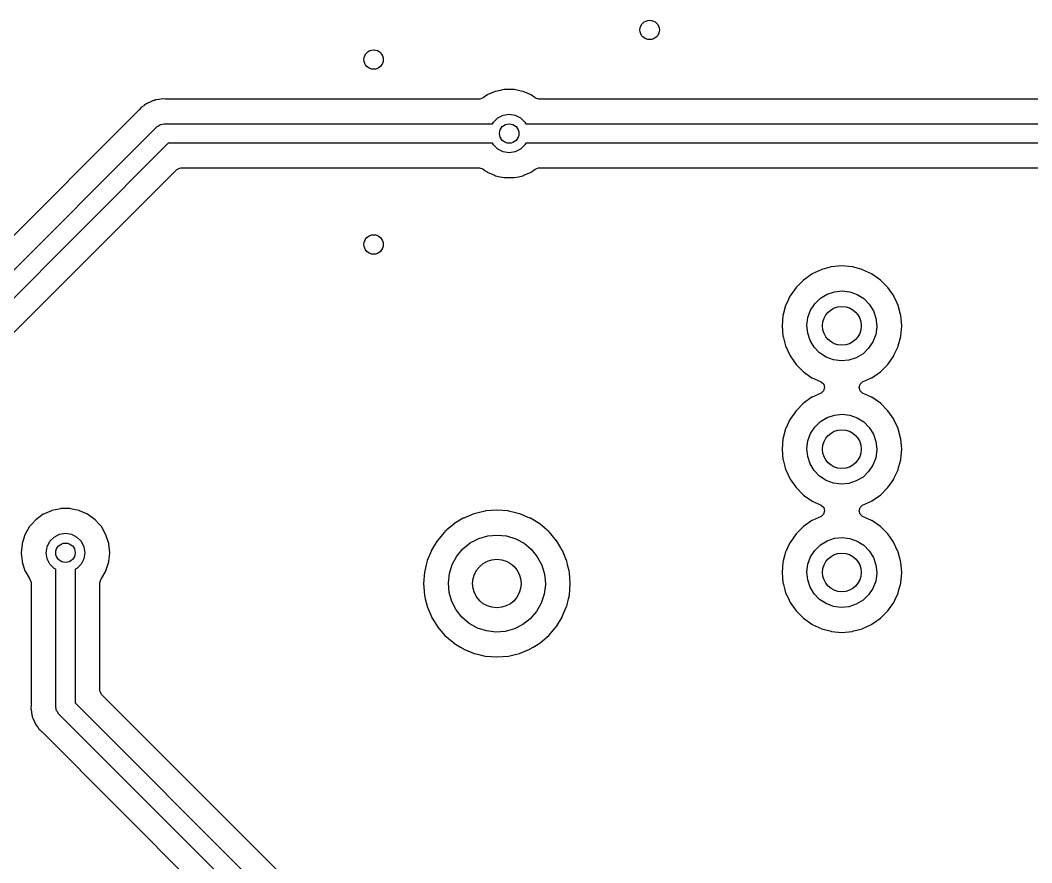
# Model space of a CAD drawing. Extents: x 61 to 228, y -146 to -45.
# Drawn here: x 75.27 to 96.11, y -125.77 to -108.41 of the extents above; entities that cross this region are included whole.
import ezdxf

# ---------------------------------------------------------------- set-up
doc = ezdxf.new("R2010")
doc.units = 0
doc.layers.add('BLACK', color=7, linetype='CONTINUOUS')

msp = doc.modelspace()

# ---------------------------------------------------------------- linework, layer by layer
at = {"layer": 'BLACK', "linetype": 'CONTINUOUS'}
for p, q in [((85.1576, -109.855), (85.0617, -109.875)), ((85.2421, -109.837), (85.1576, -109.855)), ((85.2485, -109.835), (85.2421, -109.837)), ((85.2421, -109.837), (85.2421, -109.837)), ((85.4395, -109.835), (85.2485, -109.835)), ((85.4459, -109.837), (85.4395, -109.835)), ((85.5304, -109.855), (85.4459, -109.837)), ((85.4459, -109.837), (85.4459, -109.837)), ((85.6263, -109.875), (85.5304, -109.855)), ((78.0188, -110.064), (77.9672, -110.086)), ((78.0257, -110.061), (78.0188, -110.064)), ((78.0188, -110.064), (78.0188, -110.064)), ((78.0332, -110.059), (78.0257, -110.061)), ((78.0357, -110.059), (78.0332, -110.059)), ((78.052, -110.054), (78.0357, -110.059)), ((78.0547, -110.054), (78.052, -110.054)), ((78.0618, -110.051), (78.0547, -110.054)), ((78.1252, -110.043), (78.0618, -110.051)), ((78.1317, -110.042), (78.1252, -110.043)), ((78.1946, -110.031), (78.1317, -110.042)), ((78.2022, -110.032), (78.1946, -110.031)), ((78.2524, -110.035), (78.2022, -110.032)), ((78.2022, -110.032), (78.2022, -110.032)), ((78.2609, -110.035), (78.2524, -110.035)), ((84.7326, -110.035), (78.2609, -110.035)), ((84.7398, -110.035), (84.7326, -110.035)), ((84.8067, -110.011), (84.7398, -110.035)), ((84.8819, -109.957), (84.8067, -110.011)), ((84.8872, -109.953), (84.8819, -109.957)), ((84.8819, -109.957), (84.8819, -109.957)), ((84.8933, -109.95), (84.8872, -109.953)), ((85.0557, -109.878), (84.8933, -109.95)), ((84.8933, -109.95), (84.8933, -109.95)), ((85.0617, -109.875), (85.0557, -109.878)), ((85.0557, -109.878), (85.0557, -109.878)), ((85.6323, -109.878), (85.6263, -109.875)), ((85.7947, -109.95), (85.6323, -109.878)), ((85.6323, -109.878), (85.6323, -109.878)), ((85.8008, -109.953), (85.7947, -109.95)), ((85.7947, -109.95), (85.7947, -109.95)), ((85.8061, -109.957), (85.8008, -109.953)), ((85.8813, -110.011), (85.8061, -109.957)), ((85.8061, -109.957), (85.8061, -109.957)), ((85.8873, -110.015), (85.8813, -110.011)), ((85.9554, -110.035), (85.8873, -110.015)), ((119.288, -110.035), (85.9554, -110.035)), ((77.7136, -110.26), (72.6637, -115.31)), ((77.7186, -110.255), (77.7136, -110.26)), ((77.755, -110.214), (77.7186, -110.255)), ((77.76, -110.209), (77.755, -110.214)), ((77.755, -110.214), (77.755, -110.214)), ((77.7663, -110.204), (77.76, -110.209)), ((77.8127, -110.172), (77.7663, -110.204)), ((77.7663, -110.204), (77.7663, -110.204)), ((77.818, -110.169), (77.8127, -110.172)), ((77.8315, -110.158), (77.818, -110.169)), ((77.8627, -110.134), (77.8315, -110.158)), ((77.8687, -110.13), (77.8627, -110.134)), ((77.8627, -110.134), (77.8627, -110.134)), ((77.8757, -110.127), (77.8687, -110.13)), ((77.8779, -110.125), (77.8757, -110.127)), ((77.8927, -110.117), (77.8779, -110.125)), ((77.8951, -110.116), (77.8927, -110.117)), ((77.9013, -110.112), (77.8951, -110.116)), ((77.9085, -110.109), (77.9013, -110.112)), ((77.9611, -110.089), (77.9085, -110.109)), ((77.9085, -110.109), (77.9085, -110.109)), ((77.9672, -110.086), (77.9611, -110.089)), ((85.0204, -110.509), (85.1089, -110.42)), ((85.1089, -110.42), (85.2204, -110.364)), ((85.2204, -110.364), (85.344, -110.344)), ((85.344, -110.344), (85.4676, -110.364)), ((85.4676, -110.364), (85.5791, -110.42)), ((85.5791, -110.42), (85.6676, -110.509)), ((71.0372, -117.656), (78.0908, -110.602)), ((78.0908, -110.602), (78.1191, -110.585)), ((78.1191, -110.585), (78.1453, -110.564)), ((78.1453, -110.564), (78.1565, -110.561)), ((78.1565, -110.561), (78.1662, -110.555)), ((78.1662, -110.555), (78.1994, -110.551)), ((78.1994, -110.551), (78.232, -110.544)), ((78.232, -110.544), (85.0025, -110.544)), ((85.0025, -110.544), (85.0204, -110.509)), ((85.6676, -110.509), (85.6855, -110.544)), ((85.6855, -110.544), (119.551, -110.544)), ((78.3148, -110.944), (71.2612, -117.998)), ((85.0025, -110.944), (78.3148, -110.944)), ((85.0204, -110.979), (85.0025, -110.944)), ((85.1089, -111.068), (85.0204, -110.979)), ((85.2204, -111.124), (85.1089, -111.068)), ((85.5791, -111.068), (85.4676, -111.124)), ((85.6676, -110.979), (85.5791, -111.068)), ((85.6855, -110.944), (85.6676, -110.979)), ((119.634, -110.944), (85.6855, -110.944)), ((85.344, -111.144), (85.2204, -111.124)), ((85.4676, -111.124), (85.344, -111.144)), ((71.6384, -118.34), (78.4886, -111.489)), ((78.4886, -111.489), (78.5509, -111.455)), ((78.5509, -111.455), (78.5777, -111.453)), ((78.5777, -111.453), (84.7326, -111.453)), ((84.7326, -111.453), (84.8007, -111.473)), ((84.8007, -111.473), (84.8067, -111.477)), ((84.8067, -111.477), (84.8426, -111.503)), ((84.8426, -111.503), (84.8872, -111.535)), ((85.8008, -111.535), (85.8454, -111.503)), ((85.8454, -111.503), (85.8813, -111.477)), ((85.8813, -111.477), (85.9482, -111.453)), ((85.9482, -111.453), (85.9554, -111.453)), ((85.9554, -111.453), (119.605, -111.453)), ((84.8872, -111.535), (84.8933, -111.538)), ((84.8933, -111.538), (84.8933, -111.538)), ((84.8933, -111.538), (85.0409, -111.604)), ((85.0409, -111.604), (85.0617, -111.613)), ((85.0617, -111.613), (85.1551, -111.633)), ((85.1551, -111.633), (85.2421, -111.651)), ((85.2421, -111.651), (85.2421, -111.651)), ((85.2421, -111.651), (85.2485, -111.652)), ((85.2485, -111.652), (85.4395, -111.652)), ((85.4395, -111.652), (85.4459, -111.651)), ((85.4459, -111.651), (85.5329, -111.633)), ((85.4459, -111.651), (85.4459, -111.651)), ((85.5329, -111.633), (85.6263, -111.613)), ((85.6263, -111.613), (85.6471, -111.604)), ((85.6471, -111.604), (85.7947, -111.538)), ((85.7947, -111.538), (85.8008, -111.535)), ((85.7947, -111.538), (85.7947, -111.538)), ((91.7733, -113.55), (91.5885, -113.636)), ((91.7783, -113.548), (91.7733, -113.55)), ((91.7733, -113.55), (91.7733, -113.55)), ((91.7836, -113.546), (91.7783, -113.548)), ((91.9806, -113.493), (91.7836, -113.546)), ((91.7836, -113.546), (91.7836, -113.546)), ((91.986, -113.492), (91.9806, -113.493)), ((91.9806, -113.493), (91.9806, -113.493)), ((92.2001, -113.473), (91.986, -113.492)), ((92.4142, -113.492), (92.2001, -113.473)), ((92.4196, -113.493), (92.4142, -113.492)), ((92.6166, -113.546), (92.4196, -113.493)), ((92.4196, -113.493), (92.4196, -113.493)), ((92.6219, -113.548), (92.6166, -113.546)), ((92.6166, -113.546), (92.6166, -113.546)), ((92.6269, -113.55), (92.6219, -113.548)), ((92.8117, -113.636), (92.6269, -113.55)), ((92.6269, -113.55), (92.6269, -113.55)), ((91.4074, -113.762), (91.2554, -113.914)), ((91.5835, -113.638), (91.4074, -113.762)), ((91.5885, -113.636), (91.5835, -113.638)), ((91.5885, -113.636), (91.5885, -113.636)), ((92.8167, -113.638), (92.8117, -113.636)), ((92.8117, -113.636), (92.8117, -113.636)), ((92.8715, -113.677), (92.8167, -113.638)), ((92.9928, -113.762), (92.8715, -113.677)), ((93.1448, -113.914), (92.9928, -113.762)), ((91.2554, -113.914), (91.1321, -114.09)), ((91.8935, -114.055), (92.0455, -114.003)), ((92.0455, -114.003), (92.2051, -113.986)), ((92.2051, -113.986), (92.3645, -114.005)), ((92.3645, -114.005), (92.5157, -114.059)), ((93.2681, -114.09), (93.1448, -113.914)), ((91.1298, -114.095), (91.0638, -114.236)), ((91.1321, -114.09), (91.1298, -114.095)), ((91.1298, -114.095), (91.1298, -114.095)), ((91.6421, -114.251), (91.7568, -114.139)), ((91.7568, -114.139), (91.8935, -114.055)), ((92.5157, -114.059), (92.6513, -114.145)), ((92.6513, -114.145), (92.7644, -114.259)), ((93.2704, -114.095), (93.2681, -114.09)), ((93.3364, -114.236), (93.2704, -114.095)), ((93.2704, -114.095), (93.2704, -114.095)), ((91.0399, -114.29), (90.9907, -114.473)), ((91.0413, -114.285), (91.0399, -114.29)), ((91.0399, -114.29), (91.0399, -114.29)), ((91.0638, -114.236), (91.0413, -114.285)), ((91.5003, -114.537), (91.5552, -114.386)), ((91.5552, -114.386), (91.6421, -114.251)), ((92.7644, -114.259), (92.8494, -114.395)), ((92.8494, -114.395), (92.9022, -114.547)), ((93.3589, -114.285), (93.3364, -114.236)), ((93.3603, -114.29), (93.3589, -114.285)), ((93.4095, -114.473), (93.3603, -114.29)), ((93.3603, -114.29), (93.3603, -114.29)), ((90.9856, -114.492), (90.9669, -114.706)), ((90.9907, -114.473), (90.9856, -114.492)), ((91.4802, -114.696), (91.5003, -114.537)), ((92.9022, -114.547), (92.9201, -114.706)), ((93.4146, -114.492), (93.4095, -114.473)), ((93.4333, -114.706), (93.4146, -114.492)), ((90.9669, -114.706), (90.9856, -114.921)), ((91.4958, -114.856), (91.4802, -114.696)), ((91.5465, -115.008), (91.4958, -114.856)), ((92.9198, -114.727), (92.8975, -114.885)), ((92.9201, -114.706), (92.9198, -114.727)), ((93.4146, -114.921), (93.4328, -114.712)), ((93.4328, -114.712), (93.4333, -114.706)), ((90.9856, -114.921), (90.9871, -114.926)), ((90.9871, -114.926), (90.9871, -114.926)), ((90.9871, -114.926), (91.0386, -115.118)), ((91.6297, -115.146), (91.5465, -115.008)), ((92.8405, -115.036), (92.7517, -115.169)), ((92.8975, -114.885), (92.8405, -115.036)), ((93.3616, -115.118), (93.4131, -114.926)), ((93.4131, -114.926), (93.4146, -114.921)), ((93.4131, -114.926), (93.4131, -114.926)), ((91.0386, -115.118), (91.0413, -115.128)), ((91.0413, -115.128), (91.0436, -115.133)), ((91.0436, -115.133), (91.0436, -115.133)), ((91.0436, -115.133), (91.1262, -115.31)), ((91.7412, -115.261), (91.6297, -115.146)), ((91.8755, -115.349), (91.7412, -115.261)), ((92.7517, -115.169), (92.6354, -115.28)), ((93.274, -115.31), (93.3566, -115.133)), ((93.3566, -115.133), (93.3589, -115.128)), ((93.3566, -115.133), (93.3566, -115.133)), ((93.3589, -115.128), (93.3616, -115.118)), ((91.1262, -115.31), (91.1321, -115.323)), ((91.1321, -115.323), (91.2554, -115.499)), ((92.0259, -115.405), (91.8755, -115.349)), ((92.185, -115.426), (92.0259, -115.405)), ((92.3449, -115.412), (92.185, -115.426)), ((92.4975, -115.362), (92.3449, -115.412)), ((92.6354, -115.28), (92.4975, -115.362)), ((93.1448, -115.499), (93.2681, -115.323)), ((93.2681, -115.323), (93.274, -115.31)), ((91.2554, -115.499), (91.4074, -115.651)), ((91.4074, -115.651), (91.5835, -115.774)), ((92.8167, -115.774), (92.9928, -115.651)), ((92.9928, -115.651), (93.1448, -115.499)), ((91.5835, -115.774), (91.5885, -115.777)), ((91.5885, -115.777), (91.5885, -115.777)), ((91.5885, -115.777), (91.7719, -115.862)), ((91.7719, -115.862), (91.8251, -115.909)), ((92.5761, -115.907), (92.6283, -115.862)), ((92.6283, -115.862), (92.8117, -115.777)), ((92.8117, -115.777), (92.8167, -115.774)), ((92.8117, -115.777), (92.8117, -115.777)), ((91.7719, -116.091), (91.5885, -116.176)), ((91.8241, -116.045), (91.7719, -116.091)), ((91.8446, -115.977), (91.8241, -116.045)), ((91.8251, -115.909), (91.8446, -115.977)), ((92.5556, -115.975), (92.5761, -115.907)), ((92.5751, -116.044), (92.5556, -115.975)), ((92.6283, -116.091), (92.5751, -116.044)), ((92.8117, -116.176), (92.6283, -116.091)), ((91.4074, -116.302), (91.2554, -116.454)), ((91.5835, -116.178), (91.4074, -116.302)), ((91.5885, -116.176), (91.5835, -116.178)), ((91.5885, -116.176), (91.5885, -116.176)), ((92.8167, -116.178), (92.8117, -116.176)), ((92.8117, -116.176), (92.8117, -116.176)), ((92.9928, -116.302), (92.8167, -116.178)), ((93.1448, -116.454), (92.9928, -116.302)), ((91.2554, -116.454), (91.1321, -116.63)), ((92.0455, -116.543), (92.2051, -116.526)), ((92.2051, -116.526), (92.3645, -116.545)), ((93.2681, -116.63), (93.1448, -116.454)), ((91.1298, -116.635), (91.0436, -116.82)), ((91.1321, -116.63), (91.1298, -116.635)), ((91.1298, -116.635), (91.1298, -116.635)), ((91.6421, -116.791), (91.7568, -116.679)), ((91.7568, -116.679), (91.8935, -116.595)), ((91.8935, -116.595), (92.0455, -116.543)), ((92.3645, -116.545), (92.5157, -116.599)), ((92.5157, -116.599), (92.6513, -116.685)), ((92.6513, -116.685), (92.7644, -116.799)), ((93.2704, -116.635), (93.2681, -116.63)), ((93.3566, -116.82), (93.2704, -116.635)), ((93.2704, -116.635), (93.2704, -116.635)), ((91.0399, -116.83), (90.9907, -117.013)), ((91.0413, -116.825), (91.0399, -116.83)), ((91.0399, -116.83), (91.0399, -116.83)), ((91.0436, -116.82), (91.0413, -116.825)), ((91.5003, -117.077), (91.5552, -116.926)), ((91.5552, -116.926), (91.6421, -116.791)), ((92.7644, -116.799), (92.8494, -116.935)), ((92.8494, -116.935), (92.9022, -117.087)), ((93.3589, -116.825), (93.3566, -116.82)), ((93.3603, -116.83), (93.3589, -116.825)), ((93.4095, -117.013), (93.3603, -116.83)), ((93.3603, -116.83), (93.3603, -116.83)), ((90.9856, -117.032), (90.9669, -117.246)), ((90.9907, -117.013), (90.9856, -117.032)), ((91.4802, -117.236), (91.5003, -117.077)), ((92.9022, -117.087), (92.9201, -117.246)), ((93.4146, -117.032), (93.4095, -117.013)), ((93.4333, -117.246), (93.4146, -117.032)), ((90.9669, -117.246), (90.9856, -117.461)), ((91.4958, -117.396), (91.4802, -117.236)), ((92.9198, -117.267), (92.8975, -117.425)), ((92.9201, -117.246), (92.9198, -117.267)), ((93.4146, -117.461), (93.4333, -117.246)), ((90.9856, -117.461), (90.9871, -117.466)), ((90.9871, -117.466), (90.9871, -117.466)), ((90.9871, -117.466), (91.0236, -117.602)), ((91.5465, -117.548), (91.4958, -117.396)), ((91.6297, -117.686), (91.5465, -117.548)), ((92.8975, -117.425), (92.8405, -117.576)), ((93.3766, -117.602), (93.4131, -117.466)), ((93.4131, -117.466), (93.4146, -117.461)), ((93.4131, -117.466), (93.4131, -117.466)), ((91.0236, -117.602), (91.0413, -117.668)), ((91.0413, -117.668), (91.0436, -117.673)), ((91.0436, -117.673), (91.0436, -117.673)), ((91.0436, -117.673), (91.1271, -117.852)), ((91.7412, -117.801), (91.6297, -117.686)), ((92.7517, -117.709), (92.6354, -117.82)), ((92.8405, -117.576), (92.7517, -117.709)), ((93.2731, -117.852), (93.3566, -117.673)), ((93.3566, -117.673), (93.3589, -117.668)), ((93.3566, -117.673), (93.3566, -117.673)), ((93.3589, -117.668), (93.3766, -117.602)), ((91.1271, -117.852), (91.1321, -117.863)), ((91.1321, -117.863), (91.2554, -118.039)), ((91.8755, -117.889), (91.7412, -117.801)), ((92.0259, -117.945), (91.8755, -117.889)), ((92.185, -117.966), (92.0259, -117.945)), ((92.3449, -117.952), (92.185, -117.966)), ((92.4975, -117.902), (92.3449, -117.952)), ((92.6354, -117.82), (92.4975, -117.902)), ((93.1448, -118.039), (93.2681, -117.863)), ((93.2681, -117.863), (93.2731, -117.852)), ((91.2554, -118.039), (91.4074, -118.191)), ((91.4074, -118.191), (91.5835, -118.314)), ((92.8167, -118.314), (92.9928, -118.191)), ((92.9928, -118.191), (93.1448, -118.039)), ((91.5835, -118.314), (91.5885, -118.317)), ((91.5885, -118.317), (91.5885, -118.317)), ((91.5885, -118.317), (91.7719, -118.402)), ((91.7719, -118.402), (91.8251, -118.449)), ((92.5761, -118.447), (92.6283, -118.402)), ((92.6283, -118.402), (92.8117, -118.317)), ((92.8117, -118.317), (92.8167, -118.314)), ((92.8117, -118.317), (92.8117, -118.317)), ((75.7432, -118.589), (75.5887, -118.701)), ((75.7493, -118.586), (75.7432, -118.589)), ((75.9117, -118.514), (75.7493, -118.586)), ((75.7493, -118.586), (75.7493, -118.586)), ((75.9177, -118.511), (75.9117, -118.514)), ((75.9117, -118.514), (75.9117, -118.514)), ((76.0281, -118.488), (75.9177, -118.511)), ((76.0981, -118.473), (76.0281, -118.488)), ((76.1045, -118.471), (76.0981, -118.473)), ((76.0981, -118.473), (76.0981, -118.473)), ((76.2955, -118.471), (76.1045, -118.471)), ((76.3019, -118.473), (76.2955, -118.471)), ((76.3719, -118.488), (76.3019, -118.473)), ((76.3019, -118.473), (76.3019, -118.473)), ((76.4823, -118.511), (76.3719, -118.488)), ((76.4883, -118.514), (76.4823, -118.511)), ((76.6507, -118.586), (76.4883, -118.514)), ((76.4883, -118.514), (76.4883, -118.514)), ((76.6568, -118.589), (76.6507, -118.586)), ((76.6507, -118.586), (76.6507, -118.586)), ((76.8113, -118.701), (76.6568, -118.589)), ((84.6178, -118.578), (84.4076, -118.665)), ((84.6224, -118.576), (84.6178, -118.578)), ((84.6178, -118.578), (84.6178, -118.578)), ((84.734, -118.549), (84.6224, -118.576)), ((84.8485, -118.522), (84.734, -118.549)), ((84.8533, -118.52), (84.8485, -118.522)), ((84.8485, -118.522), (84.8485, -118.522)), ((85.09, -118.502), (84.8533, -118.52)), ((85.3267, -118.52), (85.09, -118.502)), ((85.3315, -118.522), (85.3267, -118.52)), ((85.446, -118.549), (85.3315, -118.522)), ((85.3315, -118.522), (85.3315, -118.522)), ((85.5576, -118.576), (85.446, -118.549)), ((85.5622, -118.578), (85.5576, -118.576)), ((85.7724, -118.665), (85.5622, -118.578)), ((85.5622, -118.578), (85.5622, -118.578)), ((91.8241, -118.585), (91.7719, -118.631)), ((91.8446, -118.517), (91.8241, -118.585)), ((91.8251, -118.449), (91.8446, -118.517)), ((92.5556, -118.515), (92.5761, -118.447)), ((92.5751, -118.584), (92.5556, -118.515)), ((92.6283, -118.631), (92.5751, -118.584)), ((75.5051, -118.794), (75.461, -118.843)), ((75.5843, -118.706), (75.5051, -118.794)), ((75.5887, -118.701), (75.5843, -118.706)), ((75.5843, -118.706), (75.5843, -118.706)), ((76.8157, -118.706), (76.8113, -118.701)), ((76.8949, -118.794), (76.8157, -118.706)), ((76.8157, -118.706), (76.8157, -118.706)), ((76.939, -118.843), (76.8949, -118.794)), ((84.2006, -118.791), (84.0618, -118.909)), ((84.2048, -118.788), (84.2006, -118.791)), ((84.3988, -118.669), (84.2048, -118.788)), ((84.2048, -118.788), (84.2048, -118.788)), ((84.403, -118.667), (84.3988, -118.669)), ((84.4076, -118.665), (84.403, -118.667)), ((84.4076, -118.665), (84.4076, -118.665)), ((85.777, -118.667), (85.7724, -118.665)), ((85.7724, -118.665), (85.7724, -118.665)), ((85.7812, -118.669), (85.777, -118.667)), ((85.9752, -118.788), (85.7812, -118.669)), ((85.9794, -118.791), (85.9752, -118.788)), ((85.9752, -118.788), (85.9752, -118.788)), ((86.1182, -118.909), (85.9794, -118.791)), ((91.5835, -118.718), (91.4074, -118.842)), ((91.5885, -118.716), (91.5835, -118.718)), ((91.7719, -118.631), (91.5885, -118.716)), ((91.5885, -118.716), (91.5885, -118.716)), ((92.8117, -118.716), (92.6283, -118.631)), ((92.8167, -118.718), (92.8117, -118.716)), ((92.8117, -118.716), (92.8117, -118.716)), ((92.9928, -118.842), (92.8167, -118.718)), ((75.3655, -119.008), (75.3065, -119.19)), ((75.461, -118.843), (75.3655, -119.008)), ((75.9649, -119.056), (76.0764, -119)), ((76.0764, -119), (76.2, -118.98)), ((76.2, -118.98), (76.3236, -119)), ((76.3236, -119), (76.4351, -119.056)), ((77.0345, -119.008), (76.939, -118.843)), ((77.0935, -119.19), (77.0345, -119.008)), ((84.0079, -118.959), (83.8658, -119.126)), ((84.0168, -118.949), (84.0079, -118.959)), ((84.02, -118.945), (84.0168, -118.949)), ((84.0389, -118.929), (84.02, -118.945)), ((84.0618, -118.909), (84.0389, -118.929)), ((84.9026, -119.033), (85.097, -119.015)), ((85.097, -119.015), (85.2911, -119.035)), ((86.1411, -118.929), (86.1182, -118.909)), ((86.16, -118.945), (86.1411, -118.929)), ((86.1632, -118.949), (86.16, -118.945)), ((86.1721, -118.959), (86.1632, -118.949)), ((86.3142, -119.126), (86.1721, -118.959)), ((91.2554, -118.994), (91.1321, -119.17)), ((91.4074, -118.842), (91.2554, -118.994)), ((93.1448, -118.994), (92.9928, -118.842)), ((93.2681, -119.17), (93.1448, -118.994)), ((75.3058, -119.197), (75.2926, -119.322)), ((75.3065, -119.19), (75.3058, -119.197)), ((75.3058, -119.197), (75.3058, -119.197)), ((75.8196, -119.256), (75.8764, -119.145)), ((75.8764, -119.145), (75.9649, -119.056)), ((76.4351, -119.056), (76.5236, -119.145)), ((76.5236, -119.145), (76.5804, -119.256)), ((77.0942, -119.197), (77.0935, -119.19)), ((77.1074, -119.322), (77.0942, -119.197)), ((77.0942, -119.197), (77.0942, -119.197)), ((83.8632, -119.13), (83.7912, -119.247)), ((83.8658, -119.126), (83.8632, -119.13)), ((83.8632, -119.13), (83.8632, -119.13)), ((84.3903, -119.301), (84.5424, -119.178)), ((84.5424, -119.178), (84.7154, -119.088)), ((84.7154, -119.088), (84.9026, -119.033)), ((85.2911, -119.035), (85.4775, -119.093)), ((85.4775, -119.093), (85.6492, -119.186)), ((85.6492, -119.186), (85.7996, -119.31)), ((86.3168, -119.13), (86.3142, -119.126)), ((86.3888, -119.247), (86.3168, -119.13)), ((86.3168, -119.13), (86.3168, -119.13)), ((91.1298, -119.175), (91.0446, -119.357)), ((91.1321, -119.17), (91.1298, -119.175)), ((91.1298, -119.175), (91.1298, -119.175)), ((91.6421, -119.331), (91.7568, -119.219)), ((91.7568, -119.219), (91.8935, -119.135)), ((91.8935, -119.135), (92.0455, -119.083)), ((92.0455, -119.083), (92.2051, -119.066)), ((92.2051, -119.066), (92.3645, -119.085)), ((92.3645, -119.085), (92.5157, -119.139)), ((92.5157, -119.139), (92.6513, -119.225)), ((92.6513, -119.225), (92.7644, -119.339)), ((93.2704, -119.175), (93.2681, -119.17)), ((93.3556, -119.357), (93.2704, -119.175)), ((93.2704, -119.175), (93.2704, -119.175)), ((75.2926, -119.322), (75.2865, -119.38)), ((75.2865, -119.38), (75.2872, -119.387)), ((75.2872, -119.387), (75.3046, -119.552)), ((75.8, -119.38), (75.8196, -119.256)), ((75.8196, -119.504), (75.8, -119.38)), ((76.5804, -119.256), (76.6, -119.38)), ((76.6, -119.38), (76.5804, -119.504)), ((77.0954, -119.552), (77.1128, -119.387)), ((77.1135, -119.38), (77.1074, -119.322)), ((77.1128, -119.387), (77.1135, -119.38)), ((83.7399, -119.333), (83.6528, -119.543)), ((83.7418, -119.328), (83.7399, -119.333)), ((83.7399, -119.333), (83.7399, -119.333)), ((83.7912, -119.247), (83.7418, -119.328)), ((84.2649, -119.45), (84.3903, -119.301)), ((85.7996, -119.31), (85.9229, -119.462)), ((86.4382, -119.328), (86.3888, -119.247)), ((86.4401, -119.333), (86.4382, -119.328)), ((86.5272, -119.543), (86.4401, -119.333)), ((86.4401, -119.333), (86.4401, -119.333)), ((91.0399, -119.37), (90.9927, -119.546)), ((91.0413, -119.365), (91.0399, -119.37)), ((91.0399, -119.37), (91.0399, -119.37)), ((91.0446, -119.357), (91.0413, -119.365)), ((91.5552, -119.466), (91.6421, -119.331)), ((92.7644, -119.339), (92.8494, -119.475)), ((93.3589, -119.365), (93.3556, -119.357)), ((93.3603, -119.37), (93.3589, -119.365)), ((93.4075, -119.546), (93.3603, -119.37)), ((93.3603, -119.37), (93.3603, -119.37)), ((75.3046, -119.552), (75.3065, -119.57)), ((75.3065, -119.57), (75.3655, -119.752)), ((75.8764, -119.615), (75.8196, -119.504)), ((75.9649, -119.704), (75.8764, -119.615)), ((76.5236, -119.615), (76.4351, -119.704)), ((76.5804, -119.504), (76.5236, -119.615)), ((77.0345, -119.752), (77.0935, -119.57)), ((77.0935, -119.57), (77.0954, -119.552)), ((83.6316, -119.628), (83.6023, -119.75)), ((83.6509, -119.547), (83.6316, -119.628)), ((83.6528, -119.543), (83.6509, -119.547)), ((84.1119, -119.807), (84.1709, -119.621)), ((84.1709, -119.621), (84.2649, -119.45)), ((85.9229, -119.462), (86.0145, -119.634)), ((86.0145, -119.634), (86.071, -119.821)), ((86.5291, -119.547), (86.5272, -119.543)), ((86.5484, -119.628), (86.5291, -119.547)), ((86.5777, -119.75), (86.5484, -119.628)), ((90.9856, -119.572), (90.9669, -119.786)), ((90.9927, -119.546), (90.9856, -119.572)), ((91.4802, -119.776), (91.5003, -119.617)), ((91.5003, -119.617), (91.5552, -119.466)), ((92.8494, -119.475), (92.9022, -119.627)), ((92.9022, -119.627), (92.9201, -119.786)), ((93.4146, -119.572), (93.4075, -119.546)), ((93.4333, -119.786), (93.4146, -119.572)), ((75.3655, -119.752), (75.3688, -119.757)), ((75.3688, -119.757), (75.3688, -119.757)), ((75.3688, -119.757), (75.4577, -119.911)), ((76, -119.721), (75.9649, -119.704)), ((76, -122.555), (76, -119.721)), ((76.4351, -119.704), (76.4, -119.721)), ((76.4, -119.721), (76.4, -122.472)), ((76.9423, -119.911), (77.0312, -119.757)), ((77.0312, -119.757), (77.0345, -119.752)), ((77.0312, -119.757), (77.0312, -119.757)), ((83.5955, -119.778), (83.5768, -120.015)), ((83.6023, -119.75), (83.5955, -119.778)), ((84.0901, -120.001), (84.1119, -119.807)), ((86.071, -119.821), (86.09, -120.015)), ((86.5845, -119.778), (86.5777, -119.75)), ((86.5852, -119.786), (86.5845, -119.778)), ((86.6032, -120.015), (86.5852, -119.786)), ((90.9669, -119.786), (90.9856, -120.001)), ((91.4958, -119.936), (91.4802, -119.776)), ((92.9198, -119.807), (92.8975, -119.965)), ((92.9201, -119.786), (92.9198, -119.807)), ((93.4146, -120.001), (93.4333, -119.786)), ((75.4577, -119.911), (75.461, -119.917)), ((75.461, -119.917), (75.4654, -119.922)), ((75.4654, -119.922), (75.4674, -119.925)), ((75.4674, -119.925), (75.4913, -119.992)), ((75.4913, -119.992), (75.4915, -119.999)), ((75.4915, -119.999), (75.4915, -122.526)), ((76.9085, -119.999), (76.9285, -119.931)), ((76.9085, -122.209), (76.9085, -119.999)), ((76.9285, -119.931), (76.9326, -119.925)), ((76.9326, -119.925), (76.9346, -119.922)), ((76.9346, -119.922), (76.939, -119.917)), ((76.939, -119.917), (76.9423, -119.911)), ((83.5768, -120.015), (83.5955, -120.252)), ((84.1064, -120.196), (84.0901, -120.001)), ((86.0896, -120.043), (86.0651, -120.237)), ((86.09, -120.015), (86.0896, -120.043)), ((86.5845, -120.252), (86.6032, -120.015)), ((90.9856, -120.001), (90.9871, -120.006)), ((90.9871, -120.006), (90.9871, -120.006)), ((90.9871, -120.006), (91.0236, -120.142)), ((91.5465, -120.088), (91.4958, -119.936)), ((92.8975, -119.965), (92.8405, -120.116)), ((93.3766, -120.142), (93.4131, -120.006)), ((93.4131, -120.006), (93.4146, -120.001)), ((93.4131, -120.006), (93.4131, -120.006)), ((83.5955, -120.252), (83.5966, -120.257)), ((83.5966, -120.257), (83.5966, -120.257)), ((83.5966, -120.257), (83.6139, -120.329)), ((84.1602, -120.383), (84.1064, -120.196)), ((86.0651, -120.237), (86.0035, -120.422)), ((86.5661, -120.329), (86.5834, -120.257)), ((86.5834, -120.257), (86.5845, -120.252)), ((86.5834, -120.257), (86.5834, -120.257)), ((91.0236, -120.142), (91.0413, -120.208)), ((91.0413, -120.208), (91.0436, -120.213)), ((91.0436, -120.213), (91.0436, -120.213)), ((91.0436, -120.213), (91.1112, -120.358)), ((91.6297, -120.226), (91.5465, -120.088)), ((91.7412, -120.341), (91.6297, -120.226)), ((92.7517, -120.249), (92.6354, -120.36)), ((92.8405, -120.116), (92.7517, -120.249)), ((93.289, -120.358), (93.3566, -120.213)), ((93.3566, -120.213), (93.3589, -120.208)), ((93.3566, -120.213), (93.3566, -120.213)), ((93.3589, -120.208), (93.3766, -120.142)), ((83.6139, -120.329), (83.6509, -120.483)), ((83.6509, -120.483), (83.6528, -120.487)), ((83.6528, -120.487), (83.6528, -120.487)), ((83.6528, -120.487), (83.7341, -120.683)), ((84.2494, -120.557), (84.1602, -120.383)), ((86.0035, -120.422), (85.9071, -120.591)), ((86.4459, -120.683), (86.5272, -120.487)), ((86.5272, -120.487), (86.5291, -120.483)), ((86.5272, -120.487), (86.5272, -120.487)), ((86.5291, -120.483), (86.5661, -120.329)), ((91.1112, -120.358), (91.1321, -120.403)), ((91.1321, -120.403), (91.2554, -120.579)), ((91.8755, -120.429), (91.7412, -120.341)), ((92.0259, -120.485), (91.8755, -120.429)), ((92.185, -120.506), (92.0259, -120.485)), ((92.4975, -120.442), (92.3449, -120.492)), ((92.6354, -120.36), (92.4975, -120.442)), ((93.1448, -120.579), (93.2681, -120.403)), ((93.2681, -120.403), (93.289, -120.358)), ((83.7341, -120.683), (83.7418, -120.702)), ((84.3707, -120.71), (84.2494, -120.557)), ((85.9071, -120.591), (85.7796, -120.739)), ((86.4382, -120.702), (86.4459, -120.683)), ((91.2554, -120.579), (91.4074, -120.731)), ((92.3449, -120.492), (92.185, -120.506)), ((92.9928, -120.731), (93.1448, -120.579)), ((83.7418, -120.702), (83.7443, -120.706)), ((83.7443, -120.706), (83.8632, -120.9)), ((83.8632, -120.9), (83.8632, -120.9)), ((83.8632, -120.9), (83.8658, -120.904)), ((83.8658, -120.904), (84.02, -121.085)), ((84.5193, -120.836), (84.3707, -120.71)), ((84.6897, -120.931), (84.5193, -120.836)), ((85.6258, -120.859), (85.4516, -120.947)), ((85.7796, -120.739), (85.6258, -120.859)), ((86.16, -121.085), (86.3142, -120.904)), ((86.3142, -120.904), (86.3168, -120.9)), ((86.3168, -120.9), (86.4357, -120.706)), ((86.3168, -120.9), (86.3168, -120.9)), ((86.4357, -120.706), (86.4382, -120.702)), ((91.4074, -120.731), (91.5835, -120.854)), ((91.5835, -120.854), (91.5885, -120.857)), ((91.5885, -120.857), (91.5885, -120.857)), ((91.5885, -120.857), (91.7733, -120.943)), ((92.6269, -120.943), (92.8117, -120.857)), ((92.8117, -120.857), (92.8167, -120.854)), ((92.8117, -120.857), (92.8117, -120.857)), ((92.8167, -120.854), (92.9928, -120.731)), ((84.02, -121.085), (84.2006, -121.239)), ((84.8753, -120.992), (84.6897, -120.931)), ((85.0691, -121.015), (84.8753, -120.992)), ((85.2636, -121), (85.0691, -121.015)), ((85.4516, -120.947), (85.2636, -121)), ((85.9794, -121.239), (86.16, -121.085)), ((91.7733, -120.943), (91.7783, -120.945)), ((91.7783, -120.945), (91.7836, -120.947)), ((91.7836, -120.947), (91.7836, -120.947)), ((91.7836, -120.947), (91.9806, -120.999)), ((91.9806, -120.999), (91.9806, -120.999)), ((91.9806, -120.999), (91.986, -121.001)), ((91.986, -121.001), (92.2001, -121.02)), ((92.2001, -121.02), (92.4142, -121.001)), ((92.4142, -121.001), (92.4196, -120.999)), ((92.4196, -120.999), (92.6166, -120.947)), ((92.4196, -120.999), (92.4196, -120.999)), ((92.6166, -120.947), (92.6219, -120.945)), ((92.6166, -120.947), (92.6166, -120.947)), ((92.6219, -120.945), (92.6269, -120.943)), ((84.2006, -121.239), (84.2048, -121.242)), ((84.2048, -121.242), (84.2048, -121.242)), ((84.2048, -121.242), (84.3407, -121.325)), ((85.8393, -121.325), (85.9752, -121.242)), ((85.9752, -121.242), (85.9794, -121.239)), ((85.9752, -121.242), (85.9752, -121.242)), ((84.3407, -121.325), (84.403, -121.363)), ((84.403, -121.363), (84.4076, -121.365)), ((84.4076, -121.365), (84.4076, -121.365)), ((84.4076, -121.365), (84.5725, -121.433)), ((84.5725, -121.433), (84.6224, -121.454)), ((84.6224, -121.454), (84.6876, -121.47)), ((84.6876, -121.47), (84.8485, -121.508)), ((84.8485, -121.508), (84.8485, -121.508)), ((84.8485, -121.508), (84.8533, -121.51)), ((84.8533, -121.51), (85.09, -121.528)), ((85.09, -121.528), (85.3267, -121.51)), ((85.3267, -121.51), (85.3315, -121.508)), ((85.3315, -121.508), (85.4924, -121.47)), ((85.3315, -121.508), (85.3315, -121.508)), ((85.4924, -121.47), (85.5576, -121.454)), ((85.5576, -121.454), (85.6075, -121.433)), ((85.6075, -121.433), (85.7724, -121.365)), ((85.7724, -121.365), (85.777, -121.363)), ((85.7724, -121.365), (85.7724, -121.365)), ((85.777, -121.363), (85.8393, -121.325)), ((76.9114, -122.236), (76.9085, -122.209)), ((76.9454, -122.298), (76.9114, -122.236)), ((83.608, -128.961), (76.9454, -122.298)), ((75.4912, -122.535), (75.4885, -122.575)), ((75.4915, -122.526), (75.4912, -122.535)), ((76.0074, -122.588), (76, -122.555)), ((76.4, -122.472), (84.5389, -130.611)), ((75.4885, -122.575), (75.4873, -122.592)), ((75.4873, -122.592), (75.4981, -122.655)), ((75.4981, -122.655), (75.4983, -122.655)), ((75.4983, -122.655), (75.4992, -122.662)), ((75.4992, -122.662), (75.5069, -122.725)), ((75.5069, -122.725), (75.5096, -122.732)), ((75.5096, -122.732), (75.5102, -122.735)), ((75.5102, -122.735), (75.5147, -122.751)), ((75.5147, -122.751), (75.5155, -122.754)), ((75.5155, -122.754), (75.5168, -122.761)), ((75.5168, -122.761), (75.5283, -122.787)), ((76.0111, -122.621), (76.0074, -122.588)), ((76.0172, -122.631), (76.0111, -122.621)), ((76.0198, -122.642), (76.0172, -122.631)), ((76.0406, -122.668), (76.0198, -122.642)), ((76.0583, -122.696), (76.0406, -122.668)), ((84.2568, -130.895), (76.0583, -122.696)), ((75.5283, -122.787), (75.5424, -122.82)), ((75.5424, -122.82), (75.5449, -122.826)), ((75.5449, -122.826), (75.5675, -122.886)), ((75.5675, -122.886), (75.5718, -122.892)), ((75.5718, -122.892), (75.5731, -122.894)), ((75.5731, -122.894), (75.5813, -122.909)), ((75.5813, -122.909), (75.5826, -122.911)), ((75.5826, -122.911), (75.5857, -122.918)), ((75.5857, -122.918), (75.5903, -122.924)), ((75.5903, -122.924), (75.6246, -122.969)), ((75.6246, -122.969), (75.6285, -122.974)), ((75.6285, -122.974), (75.6603, -123.021)), ((75.6603, -123.021), (75.6603, -123.021)), ((75.6603, -123.021), (75.6646, -123.027)), ((75.6646, -123.027), (75.6703, -123.032)), ((75.6703, -123.032), (75.6703, -123.032)), ((75.6703, -123.032), (75.7112, -123.068)), ((75.7112, -123.068), (75.7164, -123.073)), ((75.7164, -123.073), (83.5951, -130.952))]:
    msp.add_line(p, q, dxfattribs=at)
at = {"layer": 'BLACK'}
for centre, radius in [((88.2396, -108.61), 0.2), ((82.55, -109.22), 0.2), ((85.344, -110.744), 0.2), ((82.55, -113.03), 0.2), ((92.2001, -114.706), 0.4), ((92.2001, -117.246), 0.4), ((76.2, -119.38), 0.2), ((92.2001, -119.786), 0.4), ((85.09, -120.015), 0.5)]:
    msp.add_circle(centre, radius, dxfattribs=at)

doc.saveas('drawing.dxf')
